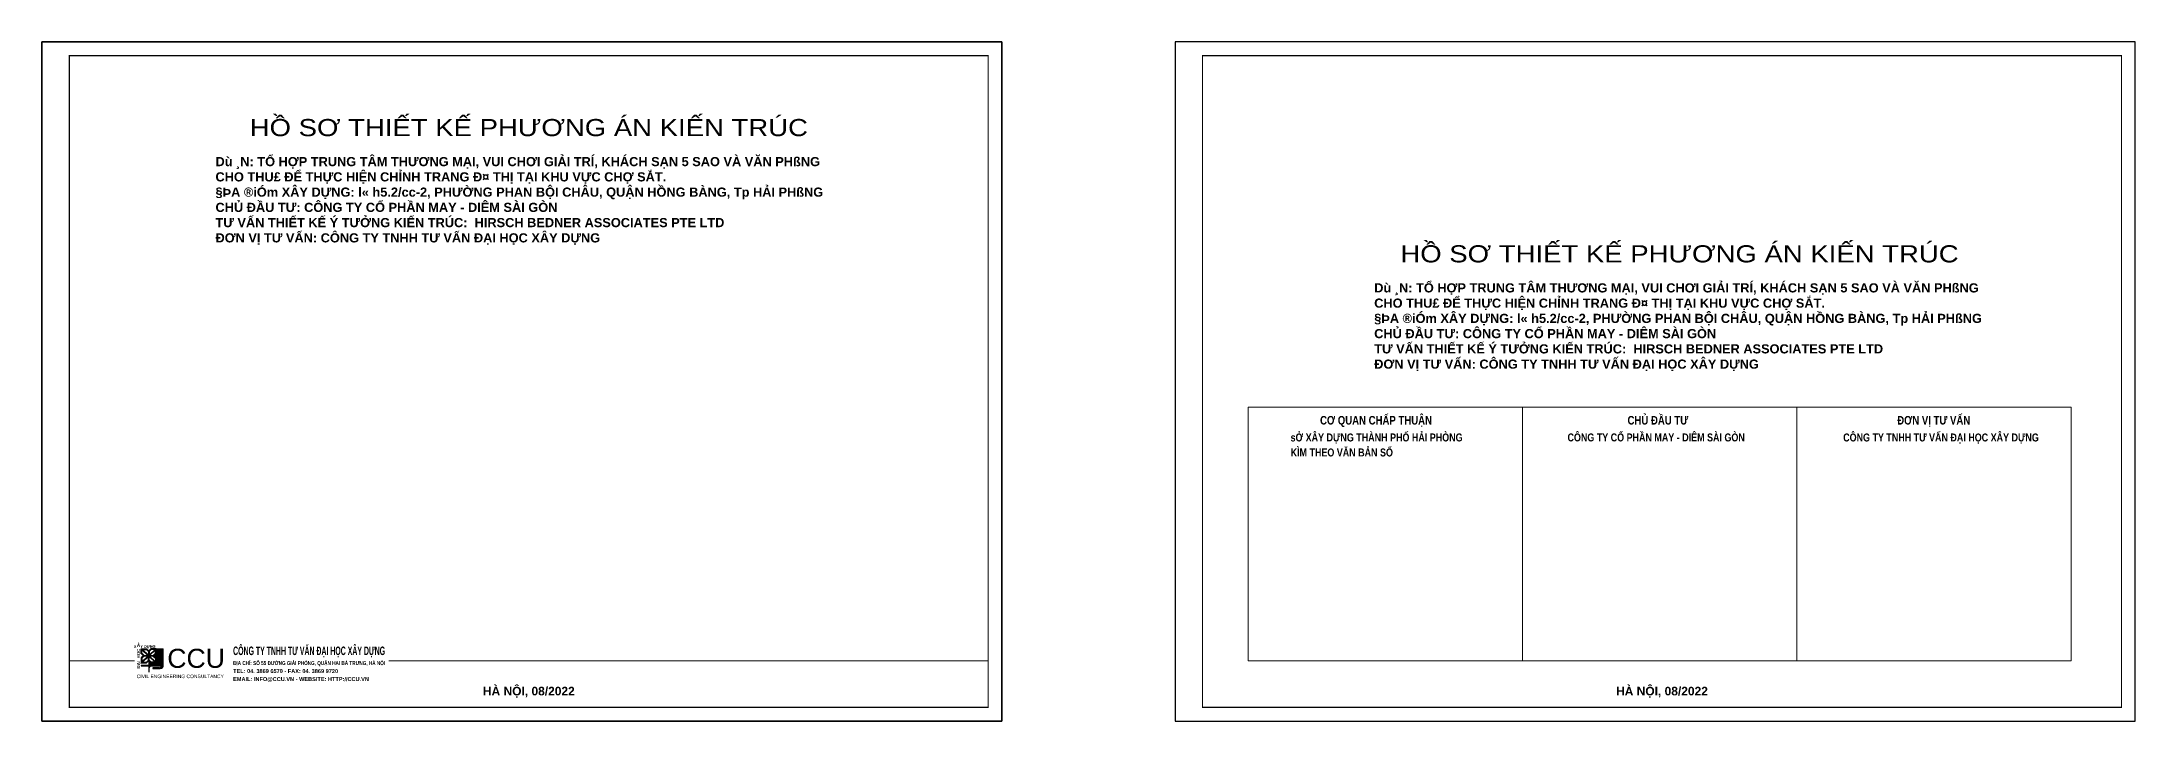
# Model space of a CAD drawing. Header units: inches. Extents: x -132928 to 319841, y -173967 to 450.
# Drawn here: x -132928 to 50231, y -173967 to -114567 of the extents above; entities that cross this region are included whole.
import ezdxf
from ezdxf.enums import TextEntityAlignment as Align

# ---------------------------------------------------------------- set-up
doc = ezdxf.new("R2010")
doc.units = ezdxf.units.IN
doc.header["$MEASUREMENT"] = 0
doc.layers.add('Khong in', color=8, linetype='Continuous', plot=False)
doc.layers.add('Khung ten', color=7, linetype='Continuous')
for name, color, linetype, lineweight in [('KT-Chu viet', 255, 'Continuous', 20), ('KT-Chu viet tieng anh', 137, 'Continuous', 5), ('KT-Kich thuoc', 159, 'Continuous', 18)]:
    doc.layers.add(name, color=color, linetype=linetype, lineweight=lineweight)
doc.styles.add('Khung ten KT A2$0$Khung A2$0$Khung A2$0$khung ten A1$1$Standard', font='')
doc.styles.add('VnArial H', font='')
doc.styles.add('VnArialH Bold', font='')
doc.styles.add('VnBlackH', font='', dxfattribs={"width": 0.8})
doc.styles.add('VnHelvetInsH', font='')
doc.styles.get('Khung ten KT A2$0$Khung A2$0$Khung A2$0$khung ten A1$1$Standard').set_extended_font_data('.VnArialH')
doc.styles.get('VnArial H').set_extended_font_data('.VnArialH', bold=True)
doc.styles.get('VnArialH Bold').set_extended_font_data('.VnArialH', bold=True)
doc.styles.get('VnBlackH').set_extended_font_data('.VnBlackH')
doc.styles.get('VnHelvetInsH').set_extended_font_data('.VnHelvetInsH', bold=True)

# ---------------------------------------------------------------- blocks, each defined once
blk = doc.blocks.new('A$C067E0FED')
at = {"ltscale": 500, "true_color": 0x0e489d}
h = blk.add_hatch(color=154, dxfattribs=at)
h.dxf.hatch_style = 1
h.paths.add_polyline_path([(933, 986), (707, 985), (538, 985), (471, 921), (405, 985), (235, 985), (235, 835), (311, 766), (235, 697), (235, 547), (405, 547), (471, 611), (471, 459), (235, 459), (235, 444), (471, 444), (471, 256), (491, 256), (491, 371, -0.414197), (571, 451), (886, 452, -0.350385), (804, 386), (605, 386), (605, 363), (833, 363, 0.414214), (933, 463)])
h.paths.add_polyline_path([(687, 688), (687, 579), (497, 756), (613, 756)], flags=16)
h.paths.add_polyline_path([(613, 776), (497, 776), (687, 953), (687, 844)], flags=16)
h.paths.add_polyline_path([(671, 567), (546, 567), (481, 629), (481, 743)], flags=16)
h.paths.add_polyline_path([(481, 789), (481, 903), (546, 965), (671, 965)], flags=16)
h.paths.add_polyline_path([(461, 629), (397, 567), (271, 567), (461, 743)], flags=16)
h.paths.add_polyline_path([(461, 789), (271, 965), (397, 965), (461, 903)], flags=16)
h.paths.add_polyline_path([(446, 756), (255, 579), (255, 688), (329, 756)], flags=16)
h.paths.add_polyline_path([(446, 776), (329, 776), (255, 844), (255, 953)], flags=16)
at = {"color": 154, "ltscale": 500, "true_color": 0x0e489d}
blk.add_line((707, 985), (933, 986), dxfattribs=at)
for points in [[(235, 835), (235, 985), (405, 985), (471, 921)], [(311, 766), (235, 835)], [(311, 766), (235, 697)], [(235, 697), (235, 547)], [(235, 697), (235, 547), (405, 547), (471, 611)], [(329, 776), (255, 844), (255, 953), (446, 776)], [(329, 756), (255, 688), (255, 579), (446, 756)], [(461, 903), (461, 789), (271, 965), (397, 965), (461, 903)], [(461, 629), (461, 743), (271, 567), (397, 567), (461, 629)], [(329, 776), (446, 776)], [(446, 756), (329, 756)], [(707, 985), (538, 985), (471, 921)], [(481, 903), (481, 789), (671, 965), (546, 965), (481, 903)], [(481, 629), (481, 743), (671, 567), (546, 567), (481, 629)], [(613, 776), (687, 844), (687, 953), (497, 776)], [(497, 776), (613, 776)], [(613, 756), (687, 688), (687, 579), (497, 756)], [(613, 756), (497, 756)], [(471, 459), (235, 459), (235, 444), (471, 444)], [(471, 611), (471, 459)], [(471, 444), (471, 256)]]:
    blk.add_lwpolyline(points, dxfattribs=at)
for points in [[(804, 386), (605, 386), (605, 363), (833, 363, 0.414214), (933, 463), (933, 986)], [(471, 256), (491, 256), (491, 371, -0.414214), (571, 451), (886, 452)]]:
    blk.add_lwpolyline(points, format="xyb", dxfattribs=at)
blk.add_arc((804, 470), 84.2, 270.14318, 347.38186, dxfattribs=at)
at = {"color": 154, "ltscale": 500, "true_color": 0x0e489d, "attachment_point": 1, "style": 'Khung ten KT A2$0$Khung A2$0$Khung A2$0$khung ten A1$1$Standard'}
for s, width, insert, char_height in [('{\\fArial|b1|i0|c0|p34;X}', 3266, (2, 1101), 85), ('{\\fArial|b1|i0|c0|p34;Â  }', 3266, (96, 1148), 105), ('{\\fArial|b1|i0|c0|p34;Y DỰNG}', 3266, (211, 1101), 85), ('CCU', 237, (1060, 986), 602.6), ('CIVIL ENGINEERING CONSULTANCY', 3266, (93, 170), 112)]:
    blk.add_mtext_dynamic_manual_height_columns(s, width=width, gutter_width=17.5, heights=[0], dxfattribs=dict(at, insert=insert, char_height=char_height))
at = {"color": 154, "ltscale": 500, "true_color": 0x0e489d, "insert": (98, 363), "char_height": 100, "attachment_point": 1, "rotation": 90, "style": 'Khung ten KT A2$0$Khung A2$0$Khung A2$0$khung ten A1$1$Standard'}
blk.add_mtext_dynamic_manual_height_columns('{\\fArial|b1|i0|c0|p34;ĐẠI  HỌC }', width=3266, gutter_width=17.5, heights=[0], dxfattribs=at)

msp = doc.modelspace()

# ---------------------------------------------------------------- linework, layer by layer
at = {"layer": 'Defpoints', "color": 5}
for points in [[(-132928, -114567), (-48919, -114567), (-48919, -173967), (-132928, -173967)], [(-33778, -173967), (50231, -173967), (50231, -114567), (-33778, -114567)]]:
    msp.add_lwpolyline(points, close=True, dxfattribs=at)
at = {"layer": 'Khong in'}
msp.add_lwpolyline([(-132928, -173967), (-48919, -173967), (-48919, -114567), (-132928, -114567)], close=True, dxfattribs=at)
at = {"layer": 'Khung ten', "const_width": 100}
for points in [[(-130519, -172767), (-50119, -172767), (-50119, -115767), (-130519, -115767)], [(-31369, -172767), (49031, -172767), (49031, -115767), (-31369, -115767)]]:
    msp.add_lwpolyline(points, close=True, dxfattribs=at)
for points in [[(-130519, -168698), (-124810, -168698)], [(-102580, -168698), (-50119, -168698)]]:
    msp.add_lwpolyline(points, dxfattribs=at)
at = {"layer": 'KT-Kich thuoc'}
for p, q in [((-27369, -146517), (44631, -146517)), ((-27369, -146517), (-27369, -168698)), ((-3369, -146517), (-3369, -168698)), ((20631, -146517), (20631, -168698)), ((44631, -146517), (44631, -168698)), ((-27369, -168698), (44631, -168698))]:
    msp.add_line(p, q, dxfattribs=at)

# ---------------------------------------------------------------- block references
at = {"layer": 'Khung ten', "xscale": 2.764800000000001, "yscale": 2.764800000000001, "zscale": 2.764800000000001}
msp.add_blockref('A$C067E0FED', (-124882, -170370), dxfattribs=at)

# ---------------------------------------------------------------- texts
at = {"layer": 'Khung ten', "style": 'VnBlackH', "width": 1.2}
for p in [(-90319, -122811), (10363, -133852)]:
    msp.add_text('hå s¬ thiÕt kÕ ph\xad¬ng ¸n kiÕn tróc', height=1500, dxfattribs=at).set_placement(p, align=Align.CENTER)
at = {"layer": 'Khung ten'}
for s, height, style, width, p, p2 in [('c«ng ty TNHH t\xad vÊn ®¹i häc x©y dùng', 750, 'VnHelvetInsH', 0.833291, (-116194, -168193), (-102894, -168193)), ('®Þa chØ: sè 55 ®\xadêng gi¶i phãng, quËn hai bµ tr\xadng, hµ néi', 350, 'VnArialH Bold', 0.83549, (-116194, -169068), (-102894, -169068))]:
    msp.add_text(s, height=height, dxfattribs=dict(at, style=style, width=width)).set_placement(p, p2, align=Align.FIT)
at = {"layer": 'Khung ten', "style": 'VnArialH Bold'}
for s, p in [('TEL: 04. 3869 6570 - FAX: 04. 3869 9720', (-116194, -169768)), ('EMAIL: INFO@CCU.VN - WEBSITE: HTTP://CCU.VN', (-116194, -170468))]:
    msp.add_text(s, height=350, dxfattribs=at).set_placement(p)
for p in [(-90319, -171717), (8831, -171717)]:
    msp.add_text('Hµ Néi, 08/2022', height=750, dxfattribs=at).set_placement(p, align=Align.CENTER)
at = {"layer": 'Khung ten', "char_height": 800, "attachment_point": 1, "style": 'VnArialH Bold'}
for insert, width in [((-117736, -124637), 54991.37), ((-16349, -135679), 54498)]:
    msp.add_mtext('Dù ¸N: T{\\fArial|b1|i0|c0|p34;Ổ }H{\\fArial|b1|i0|c0|p34;Ợ}P TRUNG T{\\fArial|b1|i0|c0|p34;Â}M TH{\\fArial|b1|i0|c0|p34;ƯƠ}NG M{\\fArial|b1|i0|c0|p34;Ạ}I, VUI CH{\\fArial|b1|i0|c0|p34;Ơ}I GI{\\fArial|b1|i0|c0|p34;Ả}I TR{\\fArial|b1|i0|c0|p34;Í}, KH{\\fArial|b1|i0|c0|p34;Á}CH S{\\fArial|b1|i0|c0|p34;Ạ}N 5 SAO V{\\fArial|b1|i0|c0|p34;À }V{\\fArial|b1|i0|c0|p34;Ă}N PHßNG \\PCHO THU£ {\\fArial|b1|i0|c0|p34;ĐỂ }TH{\\fArial|b1|i0|c0|p34;Ự}C HI{\\fArial|b1|i0|c0|p34;Ệ}N CH{\\fArial|b1|i0|c0|p34;Ỉ}NH TRANG {\\fArial|b1|i0|c0|p34;Đ}¤ TH{\\fArial|b1|i0|c0|p34;Ị }T{\\fArial|b1|i0|c0|p34;Ạ}I KHU V{\\fArial|b1|i0|c0|p34;Ự}C CH{\\fArial|b1|i0|c0|p34;Ợ }S{\\fArial|b1|i0|c0|p34;Ắ}T.{\\fArial|b0|i0|c0|p34;\\W0.9;\\C7;\\P}§ÞA ®iÓm X{\\fArial|b1|i0|c0|p34;ÂY DỰNG}: l« h5.2/cc-2, PH{\\fArial|b1|i0|c0|p34;ƯỜ}NG PHAN B{\\fArial|b1|i0|c0|p34;Ộ}I CH{\\fArial|b1|i0|c0|p34;Â}U, QU{\\fArial|b1|i0|c0|p34;Ậ}N H{\\fArial|b1|i0|c0|p34;Ồ}NG B{\\fArial|b1|i0|c0|p34;À}NG, Tp{\\fArial|b1|i0|c0|p34; }H{\\fArial|b1|i0|c0|p34;Ả}I PHßNG\\PCH{\\fArial|b1|i0|c0|p34;Ủ ĐẦU TƯ: CÔNG TY CỔ PHẦN MAY - DIÊM SÀI GÒN\\PTƯ VẤN THIẾT KẾ Ý TƯỞNG KIẾN TRÚC: } {\\fArial|b1|i0|c0|p34;HIRSCH BEDNER ASSOCIATES PTE LTD\\PĐƠN VỊ TƯ VẤN: CÔNG TY TNHH TƯ VẤN ĐẠI HỌC XÂY DỰNG}', dxfattribs=dict(at, insert=insert, width=width))
at = {"layer": 'KT-Chu viet', "char_height": 700, "style": 'VnArial H'}
for s, insert, width, attachment_point in [('{\\W0.8; KÌM THEO V\\fArial|b1|i0|c0|p34;ĂN BẢN SỐ}', (-23880, -150124), 25692.24, 1), ('{\\fArial|b1|i0|c0|p34;\\W0.8;CÔNG TY CỔ PHẦN MAY - DIÊM SÀI GÒN}', (8321, -148808), 24385, 2), ('{\\fArial|b1|i0|c0|p34;\\W0.8; CÔNG TY TNHH TƯ VẤN ĐẠI HỌC XÂY DỰNG}', (33135, -148813), 21544.11, 2)]:
    msp.add_mtext(s, dxfattribs=dict(at, insert=insert, width=width, attachment_point=attachment_point))
at = {"layer": 'KT-Chu viet tieng anh', "width": 20813.66, "attachment_point": 2, "style": 'VnArialH Bold'}
for s, insert, char_height in [('{\\W0.8;\\C7;C\\fArial|b1|i0|c0|p34;Ơ QUAN CHẤP THUẬN}', (-16191, -147283), 750), ('{\\W0.8;\\C7;CH\\fArial|b1|i0|c0|p34;Ủ ĐẦU TƯ}', (8471, -147283), 750), ('{\\fArial|b1|i0|c0|p34;\\W0.8;\\C7;ĐƠN VỊ TƯ VẤN}', (32608, -147283), 750), ('{\\W0.8;\\C7;s\\fArial|b1|i0|c0|p34;Ở XÂY DỰNG THÀNH PHỐ HẢI PHÒNG}', (-16142, -148811), 700)]:
    msp.add_mtext(s, dxfattribs=dict(at, insert=insert, char_height=char_height))

doc.saveas('drawing.dxf')
